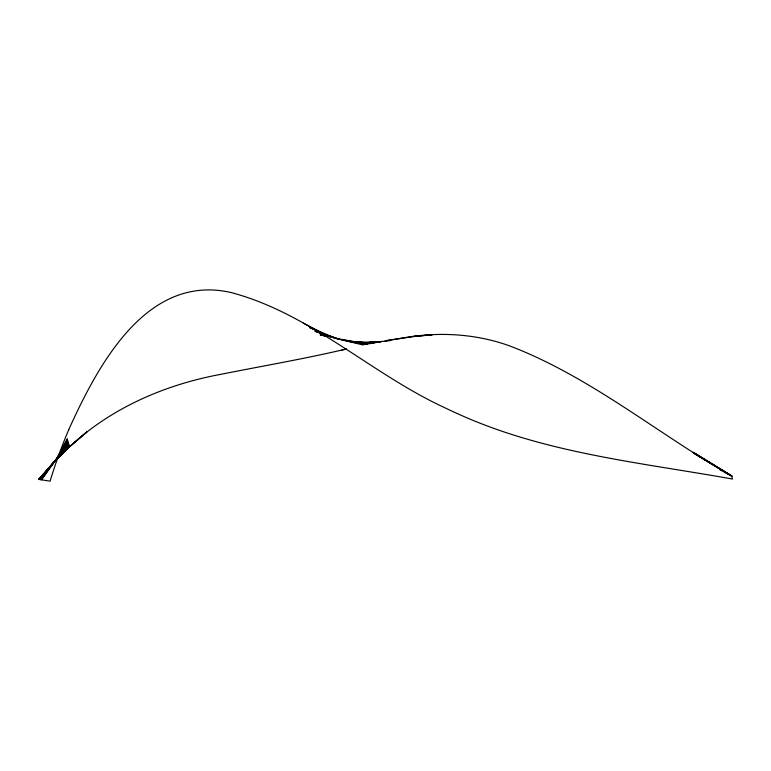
<?xml version="1.0" encoding="UTF-8"?>
<svg xmlns="http://www.w3.org/2000/svg" width="771" height="771" viewBox="0 0 771 771"><rect width="100%" height="100%" fill="white"/><g stroke="black" fill="none" stroke-linecap="round" stroke-linejoin="round"><path stroke-width="1.16" d="M68.725 429.698C97.551 366.061 146.037 273.551 230.596 292.411C310.067 313.248 370.687 373.415 444.163 407.435A473.558 473.529 30.7 0 0 460.73 415.106C546.523 453.425 640.942 462.639 732.45 479.032L731.727 475.967C657.326 433.456 590.345 376.711 509.66 345.9C477.721 334.373 443.094 331.877 409.603 336.86L386.242 340.618M57.015 458.764L67.356 438.815L56.408 459.42L67.79 440.328L55.859 460.017L68.166 441.677L55.367 460.547L68.503 442.872L54.943 461.019L68.792 443.913L54.568 461.424L41.441 479.803L54.249 461.771L69.043 444.79L54.568 461.424M43.976 474.223L53.989 462.06L40.555 479.668L54.249 461.771L69.245 445.513L38.868 479.398L53.642 462.436L69.4 446.062L53.787 462.282L39.263 479.466L57.7 457.829M53.989 462.06L39.273 479.466M38.637 479.36L53.642 462.436L69.515 446.476L53.642 462.436L69.573 446.708L86.737 432.088L69.573 446.708M69.602 446.785C111.072 408.013 164.676 384.835 220.034 374.484C262.159 366.052 304.526 358.862 346.352 349.003L341.871 349.995M408.89 337.255L385.066 340.849M371.044 342.613L390.068 340.657M369.28 342.661L382.223 341.389M409.536 336.898L432.28 334.749L409.603 336.86M369.242 342.719L380.98 341.62L366.803 342.69M367.883 342.681L379.583 341.89L362.996 342.7M364.047 342.729L378.041 342.189L355.46 342.652M355.431 342.661L376.354 342.507L356.096 342.295M356 342.353L374.523 342.854L355.412 342.025M353.031 341.919L350.641 341.823L352.945 341.967M355.248 342.112L372.547 343.23L349.812 341.437M349.764 341.466L370.417 343.635L346.449 340.83L368.152 344.068L334.99 338.228M38.55 479.35L50.086 481.171A502.123 502.114 26.6 0 1 68.744 429.698M325.699 336.117L320.1 334.865L325.825 336.156M333.525 337.862L363.18 345.013M321.584 333.448L315.011 331.328L320.64 333.207M327.068 335.221L339.124 339.115M326.268 335.086L336.407 338.469L309.373 327.415L330.547 337.091L303.215 323.126M726.86 473.596L731.804 476.285M723.902 471.977L725.877 473.057M719.96 469.809L721.935 470.888M693.476 452.346L731.727 475.948L693.216 452.876L731.746 476.035M693.408 452.481L731.727 475.948M365.733 344.531L341.707 339.722L365.733 344.531"/></g></svg>
